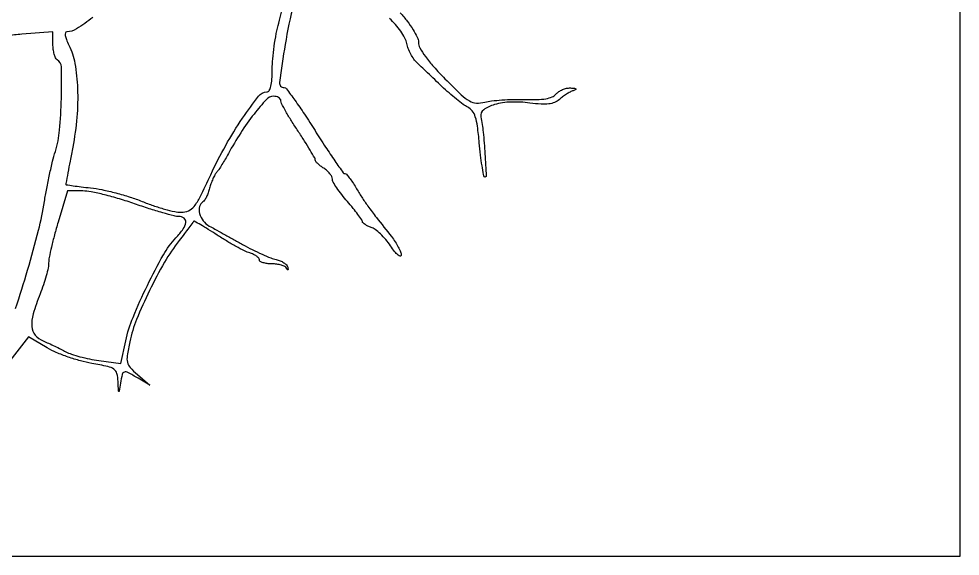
# Model space of a CAD drawing. Extents: x 0 to 565, y 0 to 584.
# Drawn here: x 346.1 to 565, y 0 to 125 of the extents above; entities that cross this region are included whole.
import ezdxf

# ---------------------------------------------------------------- set-up
doc = ezdxf.new("R2010")
doc.units = 0

msp = doc.modelspace()

# ---------------------------------------------------------------- linework, layer by layer
msp.add_lwpolyline([(0, 292), (0, 0), (282.5, 0), (565, 0), (565, 292), (565, 584), (282.5, 584), (0, 584)], close=True)
for points in [[(409.959769, 128.502113, 0.01826), (408.002436, 119.023967, 0.00963), (406.689501, 110.209984, 0.452406), (407.753076, 109, -0.236549), (408.30176, 108.725032, -0.004452), (410.254384, 106.0625, -0.009844), (412.48374, 102.832913, -0.006303), (414.950729, 99, 0.004566), (417.399215, 95.166646, 0.007265), (419.571026, 91.9375, 0.002467), (421.483738, 89.20978, 0.243213), (421.889496, 89, -0.211305), (422.248258, 88.841297, -0.017538), (422.922466, 88.045312, -0.02103), (423.681195, 86.995083, -0.014596), (424.452093, 85.75, 0.012085), (425.813918, 83.525632, 0.013499), (427.234307, 81.45181, 0.008517), (429.225015, 78.803379, 0.001875), (432.736586, 74.328339, -0.02279), (433.593639, 73.136724, -0.024222), (434.320115, 71.895448, -0.024752), (434.836946, 70.773224, -0.093532), (434.986586, 70.017865, -0.464817), (434.75216, 69.81652, -0.141277), (434.265332, 70.04647, -0.045715), (433.469004, 70.888592, -0.017312), (432.512418, 72.196536, 0.02645), (431.412147, 73.644671, 0.026395), (430.164416, 74.969603, 0.027353), (428.954344, 76.005342, 0.086692), (428.012418, 76.496059, -0.028589), (427.240447, 76.790598, -0.038767), (426.585513, 77.14767, -0.043279), (426.118763, 77.512279, -0.2009), (425.980816, 77.817388, 0.147798), (425.839502, 78.241586, 0.006986), (424.944778, 79.471272, 0.010985), (423.815806, 80.911151, 0.007635), (422.480816, 82.489071, -0.01436), (421.147887, 84.108224, -0.018455), (420.02249, 85.674261, -0.016487), (419.187426, 87.026429, -0.130806), (419, 87.730597, 0.121798), (418.859338, 88.29947, 0.047448), (418.4125, 88.982043, 0.043352), (417.765211, 89.661573, 0.041222), (417, 90.232073, -0.022997), (416.234205, 90.760754, -0.029852), (415.5875, 91.316511, -0.030466), (415.121181, 91.826919, -0.171496), (415, 92.169833, 0.131453), (414.876583, 92.631155, 0.003674), (413.825, 94.425252, 0.007286), (412.532756, 96.523142, 0.004913), (411, 98.880689, -0.007452), (409.467683, 101.263952, -0.010418), (408.175, 103.441835, -0.007081), (407.164467, 105.288677, -0.12223), (407, 105.951403, 0.164306), (406.865395, 106.349962, 0.097091), (406.485937, 106.686697, 0.077796), (405.919326, 106.911015, 0.058052), (405.25, 106.982033, 0.208433), (403.66451, 106.271619, 0.018536), (400.775583, 102.852159, 0.0228), (397.6702, 98.491594, 0.019587), (394.803236, 93.643863, -0.008401), (394.079317, 92.354844, -0.008222), (393.307415, 91.081468, -0.008142), (392.593705, 89.986586, -0.030475), (392.093772, 89.335601, 0.054457), (391.659526, 88.710336, 0.020382), (391.187229, 87.750948, 0.019909), (390.753475, 86.655083, 0.022797), (390.429757, 85.576152, -0.024822), (390.11504, 84.542443, -0.027597), (389.708557, 83.581963, -0.028487), (389.274821, 82.811061, -0.112413), (388.889221, 82.431535, 0.197836), (388.088111, 81.324894, 0.123767), (388.104843, 79.702793, 0.101907), (388.936501, 78.022964, 0.101346), (390.36562, 76.804566, -0.000485), (391.624332, 76.108833, -0.000131), (393.618001, 75.003657, -0.000133), (395.880688, 73.747793, -0.000137), (398.11562, 72.505755, 0.010633), (400.354371, 71.322402, 0.010822), (402.62848, 70.242504, 0.010649), (404.643357, 69.389679, 0.043244), (405.917502, 69.005755, -0.04492), (406.861438, 68.717883, -0.050429), (407.700502, 68.274034, -0.05703), (408.320764, 67.750246, -0.139981), (408.592502, 67.225, -0.013874), (408.671946, 66.766405, -0.237007), (408.625037, 66.625625, -0.485037), (408.528036, 66.63727, -0.021932), (408.341667, 66.975, 0.161809), (407.949955, 67.369993, 0.044515), (407.125885, 67.698906, 0.040086), (406.070446, 67.924592, 0.032644), (404.916667, 68, -0.030311), (403.79926, 68.067801, -0.047103), (402.856771, 68.273955, -0.059872), (402.201142, 68.57391, -0.26124), (402, 68.932612, 0.185008), (401.844582, 69.338266, 0.054325), (401.339063, 69.791115, 0.046501), (400.61127, 70.216581, 0.035629), (399.75, 70.545549, -0.042856), (398.55102, 71.023444, -0.009566), (396.598761, 72.049947, -0.009862), (394.383004, 73.327241, -0.009385), (392.181954, 74.711557, 0.005854), (390.128907, 76.023111, 0.009809), (388.369593, 77.070914, 0.003829), (386.873937, 77.907295, 0.413665), (386.671597, 77.848621, -0.034876), (386.512649, 77.602714, -0.000695), (385.617257, 76.412415, -0.00165), (384.564575, 75.026598, -0.001107), (383.35241, 73.448963, 0.033194), (379.959532, 68.392423, 0.017911), (376.435876, 61.767221, 0.017804), (373.466959, 55.071994, 0.042655), (371.88127, 49.881983, 0.012147), (371.264832, 46.623493, 0.097758), (371.313709, 45.107026, 0.13028), (371.943487, 43.915483, 0.027792), (373.640331, 42.270415), (376.5, 39.790807), (373.785183, 41.395403, 0.010146), (371.429311, 42.724099, 0.194299), (370.608183, 42.814305, 0.273258), (370.108679, 42.29181, 0.01977), (369.716254, 40.25, -0.001028), (369.425874, 38.359393, -0.553822), (369.336838, 38.321245, -0.232453), (369.256727, 38.465393, -0.000706), (369.149832, 40.643151, 0.04997), (368.870285, 42.524741, 0.182792), (368.192373, 43.49688, 0.097604), (366.769705, 44.107913, 0.009182), (363.019069, 44.839821, -0.023885), (360.411561, 45.428714, -0.016412), (357.517618, 46.332488, -0.016579), (354.783161, 47.388923, -0.032076), (352.689478, 48.441826), (348.340818, 50.990311), (342.920409, 44.046843, -0.010289)], [(363.292359, 125.32135, -0.022887), (359.48638, 122.657258, -0.142183), (357.221787, 122, 0.328731), (356.904003, 121.765755, 0.113834), (356.859489, 121.162804, 0.056188), (357.124149, 120.188558, 0.02131), (357.699834, 118.899877, -0.073094), (359.096235, 114.640656, -0.033249), (359.708571, 108.797159, -0.030359), (359.555967, 102.094321, -0.02646), (358.601622, 95.139532, 0.000511), (357.98764, 91.916731, 0.000817), (357.470476, 89.162373, 0.000143), (357.017827, 86.725854, 0.045882), (357, 86.531989, 0.369735), (357.094413, 86.421766, 0.001747), (358.689062, 86.179594, 0.006589), (360.54529, 85.92928, 0.003982), (362.75, 85.679304, -0.02481), (365.399558, 85.266532, -0.013093), (368.641038, 84.506393, -0.012997), (371.925906, 83.55285, -0.019547), (374.73013, 82.536847, 0.014238), (377.324043, 81.565772, 0.014291), (379.965848, 80.745199, 0.014248), (382.306972, 80.16213, 0.053951), (383.80516, 80, 0.103608), (385.528227, 80.36092, 0.123282), (386.838956, 81.374584, 0.052313), (388.220092, 83.564588, 0.006221), (390.697385, 88.75, -0.019589), (394.170967, 95.547501, -0.02116), (398.084248, 101.874694, -0.015445), (401.811967, 107.018614, -0.229047), (403.75, 107.984806, 0.267507), (404.301874, 108.311823, 0.070457), (404.690118, 109.305686, 0.042856), (404.928892, 110.928676, 0.015104), (405, 113.282072, -0.022436), (405.108521, 115.699328, -0.012617), (405.445622, 118.618739, -0.012572), (405.935522, 121.554778, -0.020041), (406.517012, 124.032072, 0.009201), (407.164051, 126.542715, 0.00529)], [(434.75, 126.381108, -0.021736), (436.406078, 124.439705, -0.026453), (437.77476, 122.480973, -0.027688), (438.732905, 120.733902, -0.112034), (439, 119.556834, 0.12932), (439.347305, 118.236476, 0.028602), (440.623852, 116.251934, 0.024725), (442.564908, 113.842938, 0.013267), (445.179859, 111.059582, 0.007), (448.963812, 107.34571, 0.057718), (450.885815, 105.894448, 0.121522), (452.480472, 105.419319, 0.075805), (454.429859, 105.622011, -0.03563), (456.022, 105.917816, -0.011633), (458.402836, 106.130754, -0.011527), (461.066317, 106.245041, -0.012755), (463.643626, 106.230403, 0.01395), (466.569678, 106.220773, 0.037137), (468.646845, 106.426763, 0.054102), (470.100493, 106.846631, 0.122809), (471.016071, 107.519364, -0.073906), (471.642425, 108.080495, -0.046879), (472.508893, 108.541872, -0.046117), (473.46763, 108.842055, -0.062168), (474.372445, 108.921053, -0.011615), (475.323435, 108.863621, -0.177887), (475.616847, 108.727049, -0.508304), (475.588435, 108.548116, -0.030119), (475, 108.290565, 0.037158), (474.303225, 107.973845, 0.016515), (473.433967, 107.459919, 0.016241), (472.545382, 106.852723, 0.021111), (471.775208, 106.237338, -0.082731), (470.66889, 105.557108, -0.066733), (469.316139, 105.207485, -0.046434), (467.508388, 105.158941, -0.016484), (464.932036, 105.414628, 0.040669), (460.509606, 105.638553, 0.061032), (456.69438, 105.051724, 0.088334), (454.185902, 103.837702, 0.292094), (453.543147, 102.207052, -0.023987), (454.063391, 98.642853, -0.008797), (454.467151, 93.567189, -0.003482), (454.750008, 88.412971, -0.685626), (454.405953, 88.260714, -0.152222), (454.144297, 88.759315, -0.005945), (453.791112, 90.825993, -0.010092), (453.447518, 93.314857, -0.006906), (453.153621, 96.152838, 0.010047), (452.727811, 100.026937, 0.045978), (452.231122, 102.232968, 0.084572), (451.520795, 103.590436, 0.114012), (450.457638, 104.473126, -0.041641), (449.416342, 105.110273, -0.010757), (447.852664, 106.308527, -0.01087), (446.122673, 107.757148, -0.010877), (444.457638, 109.279307, 0.000242), (442.808683, 110.852433, 0.000229), (441.126853, 112.453897, 0.000227), (439.636407, 113.87053, 0.000801), (438.67633, 114.779307, -0.051882), (437.937358, 115.637708, -0.029811), (437.225971, 116.804554, -0.029498), (436.64462, 118.075805, -0.043045), (436.299836, 119.257471, 0.072677), (435.845537, 120.529771, 0.029628), (434.887131, 122.102502, 0.028544), (433.639601, 123.698021, 0.032408), (432.266935, 125.07049, -0.037876)], [(345.308792, 57.622488, 0.008485), (348.113708, 66.569372, 0.009123), (350.656819, 75.809065, 0.024383), (352.024181, 82.5, -0.008657), (352.542895, 85.51924, -0.006607), (353.211252, 88.80505, -0.006685), (353.919454, 91.867577, -0.015597), (354.551194, 94.134214, 0.052709), (355.543414, 99.087864, 0.017842), (355.960561, 106.439244, 0.010118), (355.966213, 113.805978, 0.254744), (355, 115.5, -0.146748), (354.614407, 115.934524, -0.040268), (354.29375, 116.802451, -0.037054), (354.073609, 117.892193, -0.031324), (354, 119.065999), (354, 122.013964), (346.75, 121.404891, 0.01116), (343.305564, 121.037948, 0.005229)]]:
    msp.add_lwpolyline(points, format="xyb")
msp.add_lwpolyline([(355.191358, 77.704164, 0.007448), (354.352382, 74.751992, 0.008609), (353.643711, 71.914881, 0.007833), (353.123646, 69.49736, 0.049096), (353, 68.241184, -0.054149), (352.874228, 67.083245, -0.013274), (352.4125, 65.22014, -0.013441), (351.765587, 63.101561, -0.013057), (351, 61, 0.021671), (349.395367, 56.347625, 0.089546), (349.069494, 53.401961, 0.159094), (349.862523, 51.439178, 0.120315), (351.75, 50.057791, -0.008055), (352.98427, 49.523644, -0.004898), (354.426562, 48.854597, -0.004907), (355.844338, 48.162826, -0.008639), (357, 47.559656, 0.04403), (358.310036, 46.989796, 0.015425), (360.278426, 46.399279, 0.015179), (362.494905, 45.879713, 0.017167), (364.649962, 45.519611), (369.799924, 44.839842), (370.93137, 50.115592, -0.044687), (372.61889, 55.559793, -0.015935), (375.953538, 62.991922, -0.015217), (379.682204, 70.083671, -0.059868), (382.602442, 74.054719, 0.033148), (384.291076, 76.111573, 0.123397), (384.900968, 77.65836, 0.27697), (384.488013, 78.607537, 0.155271), (383.25, 79.006776, -0.06364), (382.155373, 79.150976, -0.005888), (379.517188, 79.880732, -0.007511), (376.383065, 80.838783, -0.005825), (373, 81.97243, 0.011313), (369.484752, 83.107608, 0.011607), (365.951524, 84.072227, 0.011415), (362.851834, 84.766924, 0.047033), (360.941358, 84.965654), (357.382716, 85)], format="xyb", close=True)

doc.saveas('drawing.dxf')
